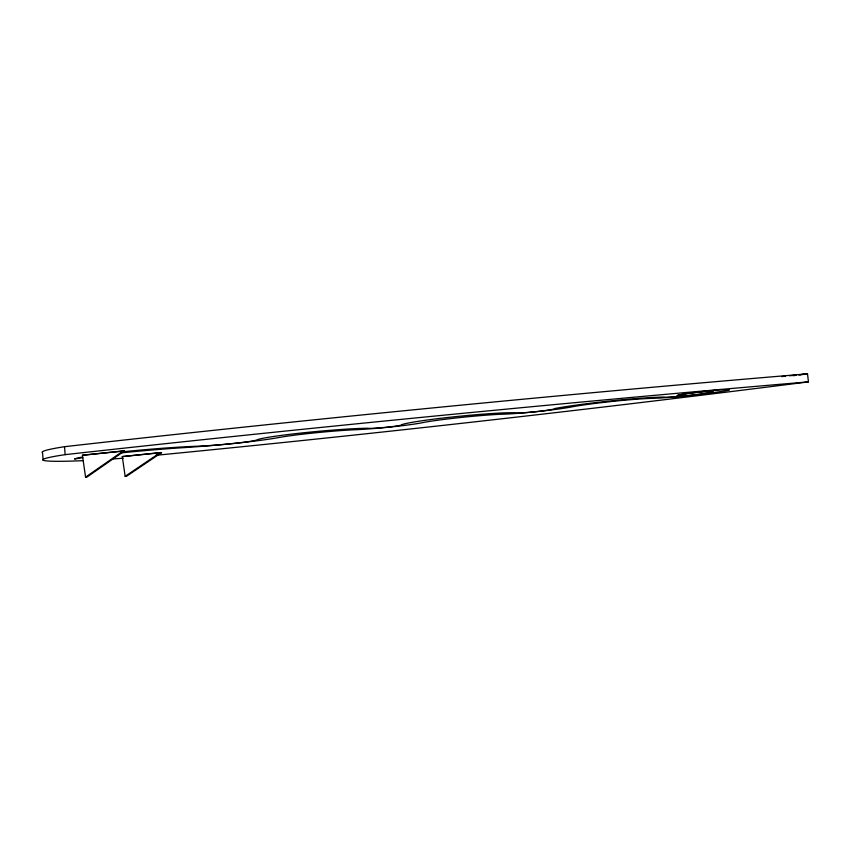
<?xml version="1.0" encoding="UTF-8"?>
<svg xmlns="http://www.w3.org/2000/svg" width="851" height="851" viewBox="0 0 851 851"><rect width="100%" height="100%" fill="white"/><g stroke="black" fill="none" stroke-linecap="round" stroke-linejoin="round"><path stroke-width="1.28" d="M85.568 477.145L123.257 450.924L124.491 450.966L86.898 477.113L85.568 477.145L82.43 455.242L123.257 450.924M125.161 476.315L160.318 452.594L161.541 452.636L126.48 476.283L125.161 476.315L122.289 456.583L160.318 452.594M676.747 395.726L678.151 395.194A26.53 1.468 -6.3 0 1 708.979 390.832A26.53 1.468 -6.3 0 1 729.222 390.205A49.688 2.819 -6.3 0 1 651.494 398.385A49.464 2.713 -6.1 0 0 573.266 406.608A42.912 2.489 -5.9 0 1 500.654 414.246A51.571 2.84 -5.7 0 0 424.436 422.266A43.38 2.489 -5.5 0 1 352.463 429.84A52.017 2.808 -5.3 0 0 278.203 437.648A76.43 4.298 -5 0 1 182.082 447.754A82.558 4.074 -4.9 0 0 121.778 452.828M793.27 375.695L795.855 375.365M799.749 374.865L807.514 373.855L808.45 381.876C591.275 409.469 373.717 434.106 155.818 455.296M781.633 376.61L785.516 376.195M789.398 375.78L795.866 375.1M798.451 374.823L807.514 373.855A910.379 30.274 -5.6 0 0 64.516 446.69A100.375 5.84 -4.8 0 0 42.55 452.753L43.135 460.295M124.491 450.966L82.43 455.242M161.541 452.636L122.289 456.583M64.516 446.69L65.144 454.647A100.407 5.234 -4.8 0 0 83.43 460.636M123.15 458.21A100.407 5.234 -4.8 0 1 112.885 458.934M65.144 454.647A910.623 27.115 -5.6 0 1 808.45 381.876M677.726 395.353A18.424 1.021 -6.3 0 1 699.022 392.343A18.424 1.021 -6.3 0 1 713.234 391.885A25.487 1.415 -6.3 0 1 687.002 395.747A25.487 1.415 -6.3 0 1 664.099 397.055A64.399 3.532 -6.1 0 0 554.639 408.565A19.924 1.128 -5.9 0 1 535.715 411.682A19.924 1.128 -5.9 0 1 515.046 412.735A60.261 3.361 -5.7 0 0 453.828 416.83A60.261 3.361 -5.7 0 0 401.768 424.649A17.403 0.979 -5.5 0 1 387.673 427.117A17.403 0.979 -5.5 0 1 367.653 428.234A61.187 3.33 -5.3 0 0 303.233 432.808A61.187 3.33 -5.3 0 0 257.002 439.871A35.423 1.925 -5 0 1 232.876 443.552A35.423 1.925 -5 0 1 196.624 446.232A73.888 3.723 -4.9 0 0 121.608 451.913M81.59 457.178A73.888 3.723 -4.9 0 0 74.537 459.072A82.558 4.074 -4.9 0 1 82.813 457.636"/></g></svg>
